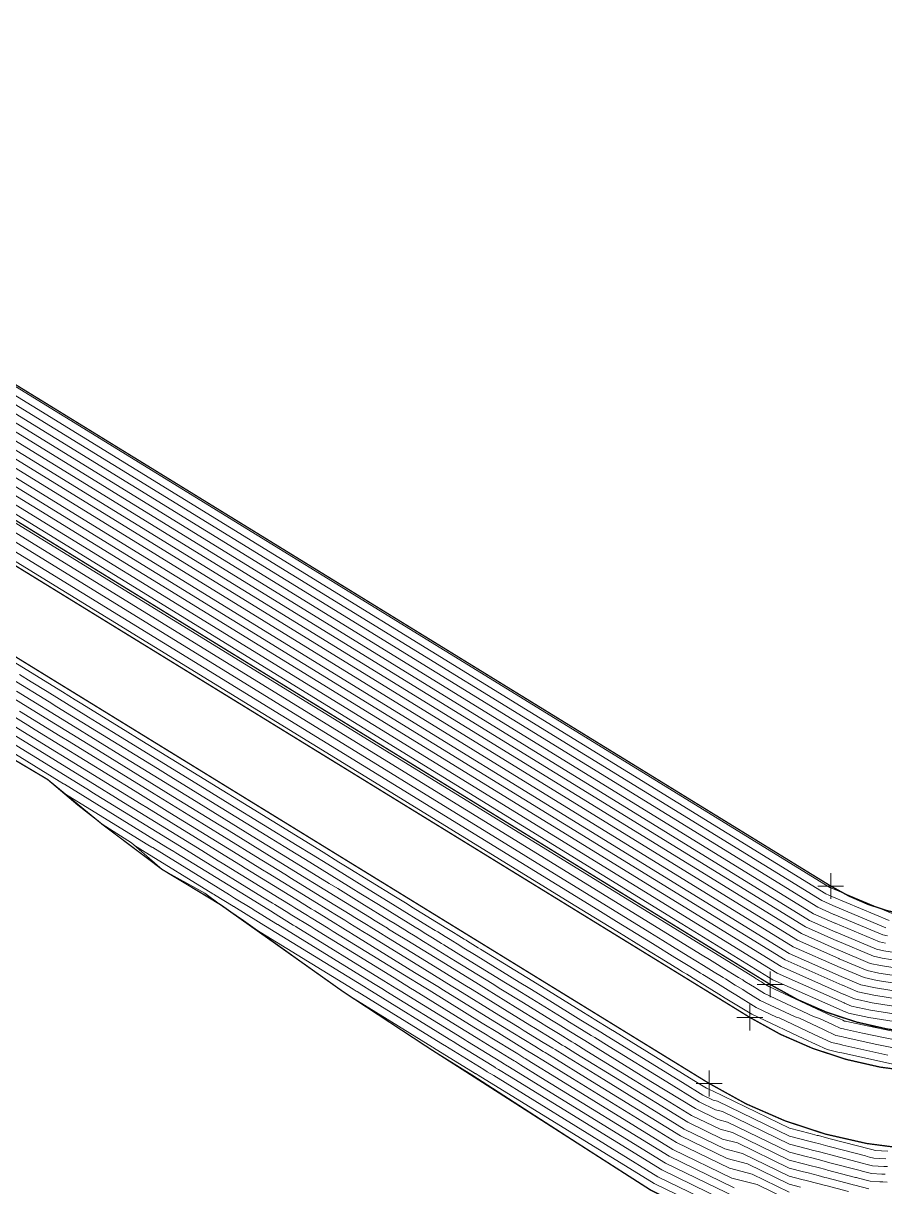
# Model space of a CAD drawing. Extents: x 358458 to 361663, y 818350 to 821723.
# Drawn here: x 360271.5 to 360338.2, y 820309.7 to 820399.8 of the extents above; entities that cross this region are included whole.
import ezdxf

# ---------------------------------------------------------------- set-up
doc = ezdxf.new("R2010")
doc.units = 0
doc.header["$MEASUREMENT"] = 0
doc.linetypes.add('solid', pattern=[0])
for name, color, linetype, lineweight in [('DAM 2', 7, 'solid', 9), ('DAM FOOTPRINT', 7, 'solid', 9), ('DESIGN_Contours', 7, 'solid', 18), ('PIVOT10', 96, 'solid', 9), ('WATER LEVEL STRING', 7, 'solid', 9)]:
    doc.layers.add(name, color=color, linetype=linetype, lineweight=lineweight)

# ---------------------------------------------------------------- blocks, each defined once
blk = doc.blocks.new('CCAD_POINT_CROSS')
at = {"linetype": 'solid'}
for p, q in [((0, -1), (0, 1)), ((-1, 0), (1, 0))]:
    blk.add_line(p, q, dxfattribs=at)
for tag in ['POINT_NUMBER', 'POINT_CODE', 'POINT_HEIGHT']:
    blk.add_attdef(tag, (0, 0), '', height=1)

msp = doc.modelspace()

# ---------------------------------------------------------------- linework, layer by layer
at = {"layer": 'DAM 2', "color": 7, "linetype": 'solid', "lineweight": 9, "const_width": 0.1}
for points, elevation in [([(360442.486, 821211.21), (360166.975, 820445.427, 0.35501), (360177.543, 820415.255), (360327.717, 820322.845, 0.476753), (360370.227, 820337.793), (360588.44, 820948.997, 0.181487), (360588.224, 820962.349), (360489.925, 821211.918, 0.69188), (360442.486, 821211.21)], 197.52), ([(360453.721, 821207.168), (360178.21, 820441.385, 0.35501), (360183.8, 820425.424), (360333.974, 820333.014, 0.476753), (360358.982, 820341.807), (360577.195, 820953.012, 0.181487), (360577.115, 820957.973), (360478.816, 821207.542, 0.69188), (360453.721, 821207.168)], 193.59)]:
    msp.add_lwpolyline(points, format="xyb", dxfattribs=dict(at, elevation=elevation))
at = {"layer": 'DAM 2', "color": 7, "lineweight": 0}
for p in [(360333.974, 820333.014, 193.59), (360327.717, 820322.845, 197.52)]:
    msp.add_point(p, dxfattribs=at)
at = {"layer": 'DAM FOOTPRINT', "color": 7, "linetype": 'solid', "lineweight": 9, "const_width": 0.1, "elevation": 196.624}
msp.add_lwpolyline([(360409.387, 820400.715), (360405.974, 820389.623), (360402.389, 820379.352), (360395.66, 820360.691), (360392.649, 820354.031), (360389.339, 820342.605), (360385.255, 820331.914), (360384.395, 820329.912), (360381.944, 820324.848), (360376.321, 820317.141), (360369.586, 820311.324), (360361.885, 820306.932), (360353.618, 820304.1), (360344.771, 820302.898), (360337.123, 820303.365), (360327.452, 820305.691), (360320.044, 820309.488), (360302.947, 820320.436), (360296.269, 820324.827), (360286.779, 820331.57), (360282.259, 820334.293), (360277.613, 820337.791), (360273.392, 820341.26), (360257.637, 820350.624)], dxfattribs=at)
at = {"layer": 'DAM FOOTPRINT', "color": 7, "linetype": 'solid', "lineweight": 9}
for points in [[(360257.637, 820350.624), (360273.392, 820341.26), (360277.613, 820337.791), (360282.259, 820334.293), (360286.779, 820331.57), (360296.269, 820324.827), (360302.947, 820320.436), (360320.044, 820309.488), (360327.452, 820305.691), (360337.123, 820303.365), (360344.771, 820302.898), (360353.618, 820304.1), (360361.885, 820306.932), (360369.586, 820311.324), (360376.321, 820317.141), (360381.944, 820324.848), (360384.395, 820329.912), (360385.255, 820331.914), (360389.339, 820342.605), (360392.649, 820354.031), (360395.66, 820360.691), (360402.389, 820379.352), (360405.974, 820389.623), (360409.387, 820400.715)], [(360259.35, 820349.632), (360273.392, 820341.26), (360275.743, 820339.265), (360277.613, 820337.791), (360279.883, 820336.347), (360282.259, 820334.293), (360285.562, 820332.453), (360286.779, 820331.57), (360288.544, 820330.35), (360296.269, 820324.827), (360302.947, 820320.436), (360306.217, 820318.4), (360320.044, 820309.488)]]:
    msp.add_lwpolyline(points, dxfattribs=at)
at = {"layer": 'DESIGN_Contours', "color": 1, "linetype": 'solid', "lineweight": 9}
for points, elevation in [([(360185.753, 820424.081), (360333.911, 820332.912), (360333.99, 820332.877), (360333.99, 820332.877), (360338.727, 820330.883)], 193.6), ([(360180.593, 820420.212), (360283.397, 820356.951), (360330.767, 820327.802), (360334.772, 820326.022), (360334.796, 820326.017), (360336.31, 820325.379), (360337.438, 820325.129), (360340.605, 820324.63)], 195.6), ([(360180.907, 820420.723), (360273.632, 820363.664), (360331.081, 820328.313), (360334.694, 820326.707), (360334.715, 820326.703), (360336.552, 820325.93), (360337.569, 820325.704), (360340.426, 820325.254)], 195.4), ([(360180.278, 820419.701), (360293.161, 820350.238), (360330.453, 820327.291), (360334.85, 820325.337), (360334.876, 820325.331), (360336.068, 820324.829), (360337.307, 820324.555), (360340.785, 820324.006)], 195.8), ([(360179.335, 820418.168), (360322.454, 820330.099), (360329.509, 820325.758), (360335.084, 820323.28), (360335.118, 820323.273), (360335.343, 820323.178), (360336.914, 820322.83), (360341.323, 820322.134)], 196.4), ([(360179.649, 820418.679), (360312.69, 820336.812), (360329.824, 820326.269), (360335.006, 820323.966), (360335.037, 820323.959), (360335.585, 820323.728), (360337.045, 820323.405), (360341.144, 820322.758)], 196.2), ([(360195.517, 820417.368), (360333.597, 820332.401), (360334.068, 820332.191), (360334.071, 820332.191), (360338.486, 820330.333)], 193.8), ([(360187.387, 820412.498), (360328.076, 820325.924), (360328.208, 820325.843), (360328.305, 820325.783), (360328.462, 820325.687), (360328.618, 820325.59), (360328.724, 820325.525), (360328.799, 820325.479), (360328.816, 820325.469), (360328.839, 820325.455), (360328.937, 820325.394), (360329.012, 820325.348), (360329.047, 820325.327), (360329.19, 820325.239), (360334.081, 820322.934), (360334.678, 820322.738), (360334.92, 820322.624), (360335.046, 820322.565), (360335.103, 820322.552), (360335.125, 820322.547), (360335.443, 820322.477), (360340.125, 820321.503)], 196.6), ([(360189.116, 820408.467), (360297.677, 820341.664), (360311.904, 820332.909), (360313.792, 820331.747), (360315.178, 820330.894), (360317.43, 820329.509), (360319.673, 820328.128), (360321.191, 820327.194), (360322.266, 820326.533), (360322.508, 820326.384), (360322.832, 820326.184), (360324.249, 820325.313), (360325.322, 820324.652), (360325.818, 820324.347), (360327.866, 820323.087), (360328.36, 820322.854), (360328.421, 820322.834), (360331.897, 820321.196), (360333.692, 820320.35), (360334.518, 820320.167), (360334.83, 820320.098), (360339.382, 820319.09)], 197.4), ([(360215.046, 820403.942), (360332.968, 820331.379), (360334.225, 820330.82), (360334.232, 820330.819), (360338.002, 820329.232), (360338.356, 820329.154)], 194.2), ([(360224.81, 820397.229), (360332.654, 820330.868), (360334.303, 820330.135), (360334.313, 820330.133), (360337.76, 820328.682), (360338.225, 820328.579)], 194.4), ([(360214.959, 820394.789), (360324.033, 820327.67), (360324.604, 820327.319), (360325.023, 820327.061), (360325.704, 820326.642), (360326.382, 820326.225), (360326.841, 820325.943), (360327.166, 820325.743), (360327.239, 820325.698), (360327.337, 820325.637), (360327.765, 820325.374), (360328.09, 820325.174), (360328.24, 820325.082), (360328.859, 820324.701), (360332.651, 820322.914), (360333.114, 820322.762), (360334.165, 820322.267), (360334.707, 820322.011), (360334.957, 820321.956), (360335.051, 820321.935), (360336.427, 820321.63), (360340.057, 820320.875)], 196.8), ([(360234.575, 820390.516), (360332.339, 820330.357), (360334.381, 820329.449), (360334.393, 820329.447), (360337.519, 820328.131), (360338.094, 820328.004), (360339.708, 820327.749)], 194.6), ([(360244.339, 820383.803), (360332.025, 820329.846), (360334.459, 820328.764), (360334.474, 820328.761), (360337.277, 820327.581), (360337.963, 820327.429), (360339.888, 820327.125)], 194.8), ([(360263.868, 820370.377), (360331.396, 820328.824), (360334.615, 820327.393), (360334.635, 820327.389), (360336.794, 820326.48), (360337.7, 820326.279), (360340.247, 820325.877)], 195.2), ([(360270.104, 820359.372), (360315.947, 820331.163), (360317.396, 820330.271), (360318.46, 820329.617), (360320.188, 820328.553), (360321.909, 820327.494), (360323.074, 820326.777), (360323.899, 820326.269), (360324.085, 820326.155), (360324.334, 820326.002), (360325.421, 820325.333), (360326.245, 820324.826), (360326.626, 820324.592), (360328.197, 820323.625), (360329.791, 820322.874), (360329.985, 820322.81), (360332.653, 820321.553), (360334.031, 820320.904), (360334.664, 820320.763), (360334.903, 820320.71), (360338.397, 820319.936)], 197.2), ([(360338.396, 820312.496), (360337.405, 820312.553), (360337.271, 820312.588), (360337.063, 820312.642), (360336.941, 820312.674), (360334.026, 820313.434), (360333.823, 820313.486), (360333.029, 820313.694), (360332.934, 820313.718), (360332.398, 820313.858), (360330.783, 820314.279), (360324.841, 820317.17), (360324.699, 820317.206), (360324.37, 820317.366), (360323.721, 820317.766), (360318.548, 820320.949), (360317.251, 820321.747), (360316.936, 820321.941), (360315.682, 820322.713), (360315.529, 820322.807), (360314.85, 820323.225), (360312.139, 820324.893), (360311.807, 820325.097), (360310.922, 820325.642), (360307.337, 820327.848), (360306.894, 820328.121), (360306.698, 820328.241), (360305.873, 820328.749), (360305.767, 820328.814), (360305.622, 820328.903), (360305.009, 820329.28), (360304.93, 820329.329), (360304.29, 820329.723), (360301.556, 820331.405), (360301.201, 820331.624), (360300.317, 820332.167), (360296.449, 820334.548), (360295.935, 820334.864), (360294.701, 820335.623), (360288.961, 820339.156), (360288.154, 820339.652), (360286.893, 820340.428), (360281.139, 820343.969), (360280.344, 820344.458), (360279.595, 820344.919), (360276.045, 820347.103), (360275.537, 820347.416), (360274.537, 820348.032), (360269.694, 820351.011)], 197.4), ([(360338.336, 820310.095), (360337.997, 820310.115), (360337.762, 820310.128), (360337.03, 820310.17), (360336.131, 820310.405), (360335.977, 820310.445), (360335.887, 820310.468), (360333.736, 820311.029), (360333.587, 820311.068), (360333, 820311.221), (360332.362, 820311.387), (360331.965, 820311.491), (360330.771, 820311.802), (360326.375, 820313.94), (360325.421, 820314.186), (360323.213, 820315.26), (360318.855, 820317.942), (360315.12, 820320.24), (360314.183, 820320.817), (360313.956, 820320.956), (360313.051, 820321.514), (360312.023, 820322.146), (360311.533, 820322.448), (360309.577, 820323.651), (360307.353, 820325.02), (360306.722, 820325.408), (360304.164, 820326.982), (360301.188, 820328.814), (360301.053, 820328.897), (360300.484, 820329.247), (360299.774, 820329.684), (360299.675, 820329.744), (360299.255, 820330.003), (360298.723, 820330.33), (360298.289, 820330.597), (360296.431, 820331.741), (360294.044, 820333.209), (360293.457, 820333.571), (360290.888, 820335.152), (360287.437, 820337.275), (360286.669, 820337.748), (360283.092, 820339.949), (360277.673, 820343.283), (360276.872, 820343.777), (360273.211, 820346.029), (360267.874, 820349.314)], 196.6), ([(360338.238, 820311.904), (360337.311, 820311.957), (360336.986, 820312.042), (360336.791, 820312.093), (360336.678, 820312.122), (360333.953, 820312.832), (360333.764, 820312.882), (360333.022, 820313.075), (360332.791, 820313.136), (360332.29, 820313.266), (360330.78, 820313.66), (360325.225, 820316.362), (360324.879, 820316.451), (360324.081, 820316.84), (360322.504, 820317.81), (360317.691, 820320.772), (360316.484, 820321.515), (360316.191, 820321.695), (360315.024, 820322.413), (360314.652, 820322.642), (360314.021, 820323.03), (360311.498, 820324.583), (360310.694, 820325.078), (360309.872, 820325.584), (360306.544, 820327.631), (360305.467, 820328.294), (360305.286, 820328.405), (360304.526, 820328.873), (360304.269, 820329.031), (360304.136, 820329.113), (360303.57, 820329.461), (360303.378, 820329.579), (360302.79, 820329.941), (360300.275, 820331.489), (360299.411, 820332.02), (360298.602, 820332.518), (360295.059, 820334.699), (360293.811, 820335.467), (360292.693, 820336.154), (360287.494, 820339.354), (360285.534, 820340.56), (360284.388, 820341.265), (360279.157, 820344.484), (360277.226, 820345.672), (360276.551, 820346.088), (360273.348, 820348.059), (360272.114, 820348.818), (360271.214, 820349.371)], 197.2), ([(360326.504, 820309.656), (360321.478, 820312.101), (360311.556, 820318.206), (360309.978, 820319.177), (360309.583, 820319.421), (360309.487, 820319.48), (360309.104, 820319.715), (360306.764, 820321.155), (360306.558, 820321.282), (360305.736, 820321.788), (360300.672, 820324.904), (360300.421, 820325.058), (360299.405, 820325.683), (360292.629, 820329.853), (360292.585, 820329.88), (360292.402, 820329.993), (360290.785, 820330.988), (360290.754, 820331.007), (360290.625, 820331.087), (360289.414, 820331.832), (360289.287, 820331.91), (360288.743, 820332.245), (360283.31, 820335.588), (360283.168, 820335.675), (360282.546, 820336.058), (360274.691, 820340.892), (360274.62, 820340.935), (360274.289, 820341.139), (360261.953, 820348.73)], 195.4), ([(360338.177, 820310.705), (360337.92, 820310.72), (360337.124, 820310.766), (360336.416, 820310.95), (360336.248, 820310.994), (360336.151, 820311.019), (360333.808, 820311.63), (360333.646, 820311.673), (360333.008, 820311.839), (360332.505, 820311.97), (360332.074, 820312.082), (360330.774, 820312.421), (360325.992, 820314.748), (360325.24, 820314.941), (360323.502, 820315.787), (360320.071, 820317.898), (360315.977, 820320.418), (360314.95, 820321.049), (360314.701, 820321.203), (360313.709, 820321.813), (360312.899, 820322.311), (360312.362, 820322.642), (360310.218, 820323.962), (360308.467, 820325.039), (360307.772, 820325.467), (360304.957, 820327.198), (360302.614, 820328.64), (360302.464, 820328.733), (360301.831, 820329.122), (360301.272, 820329.466), (360301.162, 820329.534), (360300.694, 820329.822), (360300.275, 820330.08), (360299.789, 820330.379), (360297.712, 820331.657), (360295.833, 820332.813), (360295.172, 820333.22), (360292.278, 820335.001), (360289.562, 820336.672), (360288.677, 820337.217), (360284.559, 820339.751), (360280.293, 820342.376), (360279.377, 820342.939), (360275.193, 820345.514), (360270.991, 820348.1)], 196.8), ([(360330.755, 820308.706), (360328.293, 820309.904), (360326.324, 820310.411), (360321.767, 820312.627), (360312.773, 820318.162), (360310.835, 820319.355), (360310.35, 820319.653), (360310.232, 820319.726), (360309.762, 820320.015), (360307.641, 820321.32), (360307.387, 820321.476), (360306.376, 820322.099), (360301.786, 820324.923), (360301.471, 820325.117), (360300.199, 820325.9), (360294.055, 820329.68), (360293.996, 820329.716), (360293.749, 820329.869), (360292.283, 820330.771), (360292.241, 820330.797), (360292.063, 820330.906), (360290.966, 820331.581), (360290.787, 820331.691), (360290.024, 820332.161), (360285.099, 820335.192), (360284.883, 820335.325), (360283.936, 820335.907), (360276.815, 820340.289), (360276.628, 820340.404), (360275.756, 820340.941), (360264.573, 820347.822)], 195.6), ([(360335.36, 820309.365), (360333.591, 820309.827), (360333.468, 820309.859), (360332.986, 820309.984), (360332.075, 820310.222), (360331.749, 820310.307), (360330.764, 820310.564), (360327.142, 820312.326), (360325.782, 820312.676), (360322.635, 820314.207), (360316.422, 820318.03), (360313.406, 820319.886), (360312.65, 820320.351), (360312.467, 820320.464), (360311.735, 820320.914), (360310.27, 820321.816), (360309.875, 820322.059), (360308.297, 820323.03), (360305.126, 820324.981), (360304.621, 820325.292), (360302.578, 820326.549), (360298.335, 820329.16), (360298.23, 820329.225), (360297.79, 820329.495), (360296.778, 820330.118), (360296.701, 820330.165), (360296.378, 820330.364), (360295.62, 820330.831), (360295.288, 820331.035), (360293.868, 820331.909), (360290.466, 820334.002), (360290.027, 820334.272), (360288.107, 820335.454), (360283.189, 820338.48), (360282.652, 820338.81), (360280.158, 820340.346), (360272.433, 820345.099), (360271.861, 820345.451), (360269.247, 820347.06)], 196.2), ([(360330.758, 820309.325), (360327.91, 820310.711), (360326.143, 820311.166), (360322.057, 820313.154), (360313.989, 820318.118), (360311.692, 820319.532), (360311.116, 820319.886), (360310.977, 820319.972), (360310.42, 820320.315), (360308.517, 820321.485), (360308.217, 820321.67), (360307.016, 820322.409), (360302.899, 820324.942), (360302.521, 820325.175), (360300.992, 820326.116), (360295.482, 820329.507), (360295.408, 820329.552), (360295.096, 820329.744), (360293.781, 820330.553), (360293.728, 820330.586), (360293.502, 820330.725), (360292.517, 820331.331), (360292.288, 820331.472), (360291.306, 820332.077), (360286.888, 820334.795), (360286.598, 820334.974), (360285.327, 820335.756), (360278.94, 820339.686), (360278.636, 820339.873), (360277.223, 820340.742), (360267.193, 820346.914)], 195.8), ([(360336.936, 820309.575), (360335.846, 820309.859), (360335.706, 820309.895), (360335.624, 820309.917), (360333.663, 820310.428), (360333.527, 820310.463), (360332.993, 820310.603), (360332.219, 820310.805), (360331.857, 820310.899), (360330.768, 820311.183), (360326.759, 820313.133), (360325.601, 820313.431), (360322.924, 820314.734), (360317.639, 820317.986), (360314.263, 820320.063), (360313.417, 820320.584), (360313.211, 820320.71), (360312.393, 820321.214), (360311.147, 820321.981), (360310.704, 820322.253), (360308.937, 820323.341), (360306.24, 820325), (360305.671, 820325.35), (360303.371, 820326.766), (360299.761, 820328.987), (360299.641, 820329.061), (360299.137, 820329.371), (360298.276, 820329.901), (360298.188, 820329.955), (360297.817, 820330.183), (360297.172, 820330.58), (360296.789, 820330.816), (360295.15, 820331.825), (360292.255, 820333.606), (360291.742, 820333.921), (360289.498, 820335.303), (360285.313, 820337.878), (360284.661, 820338.279), (360281.625, 820340.147), (360275.053, 820344.191), (360274.366, 820344.614), (360271.229, 820346.545)], 196.4), ([(360326.685, 820308.901), (360321.189, 820311.574), (360310.34, 820318.25), (360309.121, 820319), (360308.816, 820319.188), (360308.742, 820319.234), (360308.447, 820319.415), (360305.888, 820320.99), (360305.729, 820321.088), (360305.095, 820321.478), (360299.559, 820324.884), (360299.371, 820325), (360298.612, 820325.467), (360291.202, 820330.027), (360291.174, 820330.044), (360291.054, 820330.118), (360289.286, 820331.206), (360289.267, 820331.217), (360289.186, 820331.267), (360287.863, 820332.082), (360287.787, 820332.129), (360287.462, 820332.328), (360281.521, 820335.984), (360281.453, 820336.026), (360281.156, 820336.209), (360275.326, 820339.797), (360274.565, 820340.264)], 195.2), ([(360327.046, 820307.391), (360320.611, 820310.521), (360307.907, 820318.339), (360307.408, 820318.646), (360307.282, 820318.723), (360307.252, 820318.742), (360307.131, 820318.816), (360304.135, 820320.66), (360304.071, 820320.699), (360303.815, 820320.857), (360297.332, 820324.846), (360297.271, 820324.883), (360297.026, 820325.034), (360289.507, 820329.661)], 194.8), ([(360327.226, 820306.636), (360320.322, 820309.995), (360306.69, 820318.383), (360306.551, 820318.469), (360306.516, 820318.49), (360306.507, 820318.495), (360306.473, 820318.516), (360303.259, 820320.494), (360303.242, 820320.505), (360303.175, 820320.546), (360297.021, 820324.332)], 194.6)]:
    msp.add_lwpolyline(points, dxfattribs=dict(at, elevation=elevation))
at = {"layer": 'DESIGN_Contours', "color": 5, "linetype": 'solid', "lineweight": 20}
for points, elevation in [([(360179.964, 820419.19), (360302.925, 820343.525), (360330.138, 820326.78), (360334.928, 820324.651), (360334.957, 820324.645), (360335.827, 820324.279), (360337.176, 820323.98), (360340.964, 820323.382)], 196), ([(360205.282, 820410.655), (360333.283, 820331.89), (360334.146, 820331.506), (360334.151, 820331.505), (360338.244, 820329.782)], 194), ([(360242.532, 820377.081), (360319.99, 820329.417), (360321, 820328.795), (360321.741, 820328.339), (360322.946, 820327.598), (360324.146, 820326.859), (360324.958, 820326.36), (360325.533, 820326.006), (360325.662, 820325.926), (360325.836, 820325.82), (360326.593, 820325.353), (360327.167, 820325), (360327.433, 820324.837), (360328.528, 820324.163), (360331.221, 820322.894), (360331.549, 820322.786), (360333.409, 820321.91), (360334.369, 820321.457), (360334.81, 820321.36), (360334.977, 820321.323), (360337.412, 820320.783), (360339.99, 820320.247)], 197), ([(360254.103, 820377.09), (360331.71, 820329.335), (360334.537, 820328.078), (360334.554, 820328.075), (360337.035, 820327.03), (360337.831, 820326.854), (360340.067, 820326.501)], 195), ([(360338.356, 820311.296), (360338.079, 820311.312), (360337.218, 820311.361), (360336.701, 820311.496), (360336.52, 820311.543), (360336.414, 820311.571), (360333.881, 820312.231), (360333.705, 820312.277), (360333.015, 820312.457), (360332.648, 820312.553), (360332.182, 820312.674), (360330.777, 820313.041), (360325.608, 820315.555), (360325.06, 820315.696), (360323.792, 820316.313), (360321.288, 820317.854), (360316.834, 820320.595), (360315.717, 820321.282), (360315.446, 820321.449), (360314.366, 820322.113), (360313.776, 820322.477), (360313.191, 820322.836), (360310.858, 820324.272), (360309.58, 820325.058), (360308.822, 820325.525), (360305.751, 820327.415), (360304.041, 820328.467), (360303.875, 820328.569), (360303.178, 820328.998), (360302.77, 820329.249), (360302.649, 820329.324), (360302.132, 820329.642), (360301.827, 820329.83), (360301.29, 820330.16), (360298.993, 820331.573), (360297.622, 820332.417), (360296.887, 820332.869), (360293.669, 820334.85), (360291.686, 820336.069), (360290.685, 820336.686), (360286.026, 820339.552), (360282.914, 820341.468), (360281.882, 820342.102), (360277.175, 820344.999), (360274.109, 820346.886), (360273.506, 820347.256), (360270.65, 820349.014)], 197), ([(360331.641, 820309.715), (360330.761, 820309.944), (360327.526, 820311.518), (360325.963, 820311.921), (360322.346, 820313.681), (360315.206, 820318.074), (360312.549, 820319.709), (360311.883, 820320.119), (360311.722, 820320.218), (360311.078, 820320.614), (360309.394, 820321.651), (360309.046, 820321.865), (360307.657, 820322.72), (360304.013, 820324.962), (360303.571, 820325.233), (360301.785, 820326.333), (360296.908, 820329.334), (360296.819, 820329.389), (360296.443, 820329.62), (360295.279, 820330.336), (360295.215, 820330.376), (360294.94, 820330.545), (360294.069, 820331.081), (360293.788, 820331.254), (360292.587, 820331.993), (360288.677, 820334.399), (360288.313, 820334.623), (360286.717, 820335.605), (360281.064, 820339.083), (360280.644, 820339.342), (360278.69, 820340.544), (360269.813, 820346.007)], 196), ([(360326.865, 820308.146), (360320.9, 820311.048), (360309.123, 820318.295), (360308.265, 820318.823), (360308.049, 820318.955), (360307.997, 820318.988), (360307.789, 820319.116), (360305.011, 820320.825), (360304.9, 820320.893), (360304.455, 820321.167), (360298.445, 820324.865), (360298.321, 820324.942), (360297.819, 820325.251), (360289.776, 820330.2), (360289.763, 820330.208), (360289.707, 820330.242), (360287.788, 820331.423), (360287.781, 820331.428), (360287.748, 820331.448), (360286.311, 820332.332), (360286.286, 820332.347), (360286.181, 820332.412), (360280.729, 820335.767), (360280.122, 820336.14)], 195)]:
    msp.add_lwpolyline(points, dxfattribs=dict(at, elevation=elevation))
at = {"layer": 'PIVOT10', "color": 96, "linetype": 'solid', "lineweight": 9, "const_width": 0.1}
msp.add_lwpolyline([(359918.896, 820447.363, 2.515138), (360519.647, 820725.38, -0.727255)], format="xyb", dxfattribs=at)
at = {"layer": 'WATER LEVEL STRING', "color": 7, "linetype": 'solid', "lineweight": 9, "const_width": 0.1}
for points, elevation in [([(360595.108, 820964.519), (360468.96, 821284.794), (360157.928, 820420.28), (360324.572, 820317.735, 0.476753), (360375.877, 820335.775), (360595.335, 820950.465, 0.181487), (360595.108, 820964.519)], 197.57), ([(360445.308, 821210.194), (360169.798, 820444.411, 0.35501), (360179.115, 820417.81), (360329.289, 820325.4, 0.476753), (360367.401, 820338.801), (360585.614, 820950.006, 0.181487), (360585.433, 820961.249), (360487.134, 821210.819, 0.69188), (360445.308, 821210.194)], 196.57)]:
    msp.add_lwpolyline(points, format="xyb", dxfattribs=dict(at, elevation=elevation))
at = {"layer": 'WATER LEVEL STRING', "color": 7, "linetype": 'solid', "lineweight": 9}
msp.add_lwpolyline([(360445.308, 821210.194), (360169.798, 820444.411, 0.35501), (360179.115, 820417.81), (360329.289, 820325.4, 0.476753), (360367.401, 820338.801), (360585.614, 820950.006, 0.181487), (360585.433, 820961.249), (360487.134, 821210.819, 0.69188), (360445.308, 821210.194)], format="xyb", close=True, dxfattribs=at)
msp.add_lwpolyline([(360259.35, 820349.632), (360273.392, 820341.26), (360275.743, 820339.265), (360277.613, 820337.791), (360279.883, 820336.347), (360282.259, 820334.293), (360285.562, 820332.453), (360286.779, 820331.57), (360288.544, 820330.35), (360296.269, 820324.827), (360302.947, 820320.436), (360306.217, 820318.4), (360320.044, 820309.488)], dxfattribs=at)
at = {"layer": 'WATER LEVEL STRING', "color": 7, "lineweight": 0}
for p in [(360329.289, 820325.4, 196.57), (360324.572, 820317.735, 197.57)]:
    msp.add_point(p, dxfattribs=at)

# ---------------------------------------------------------------- block references
at = {"layer": 'DAM 2', "color": 7, "lineweight": 0}
for p in [(360333.974, 820333.014, 193.59), (360327.717, 820322.845, 197.52)]:
    msp.add_blockref('CCAD_POINT_CROSS', p, dxfattribs=at)
at = {"layer": 'WATER LEVEL STRING', "color": 7, "lineweight": 0}
for p in [(360329.289, 820325.4, 196.57), (360324.572, 820317.735, 197.57)]:
    msp.add_blockref('CCAD_POINT_CROSS', p, dxfattribs=at)

doc.saveas('drawing.dxf')
